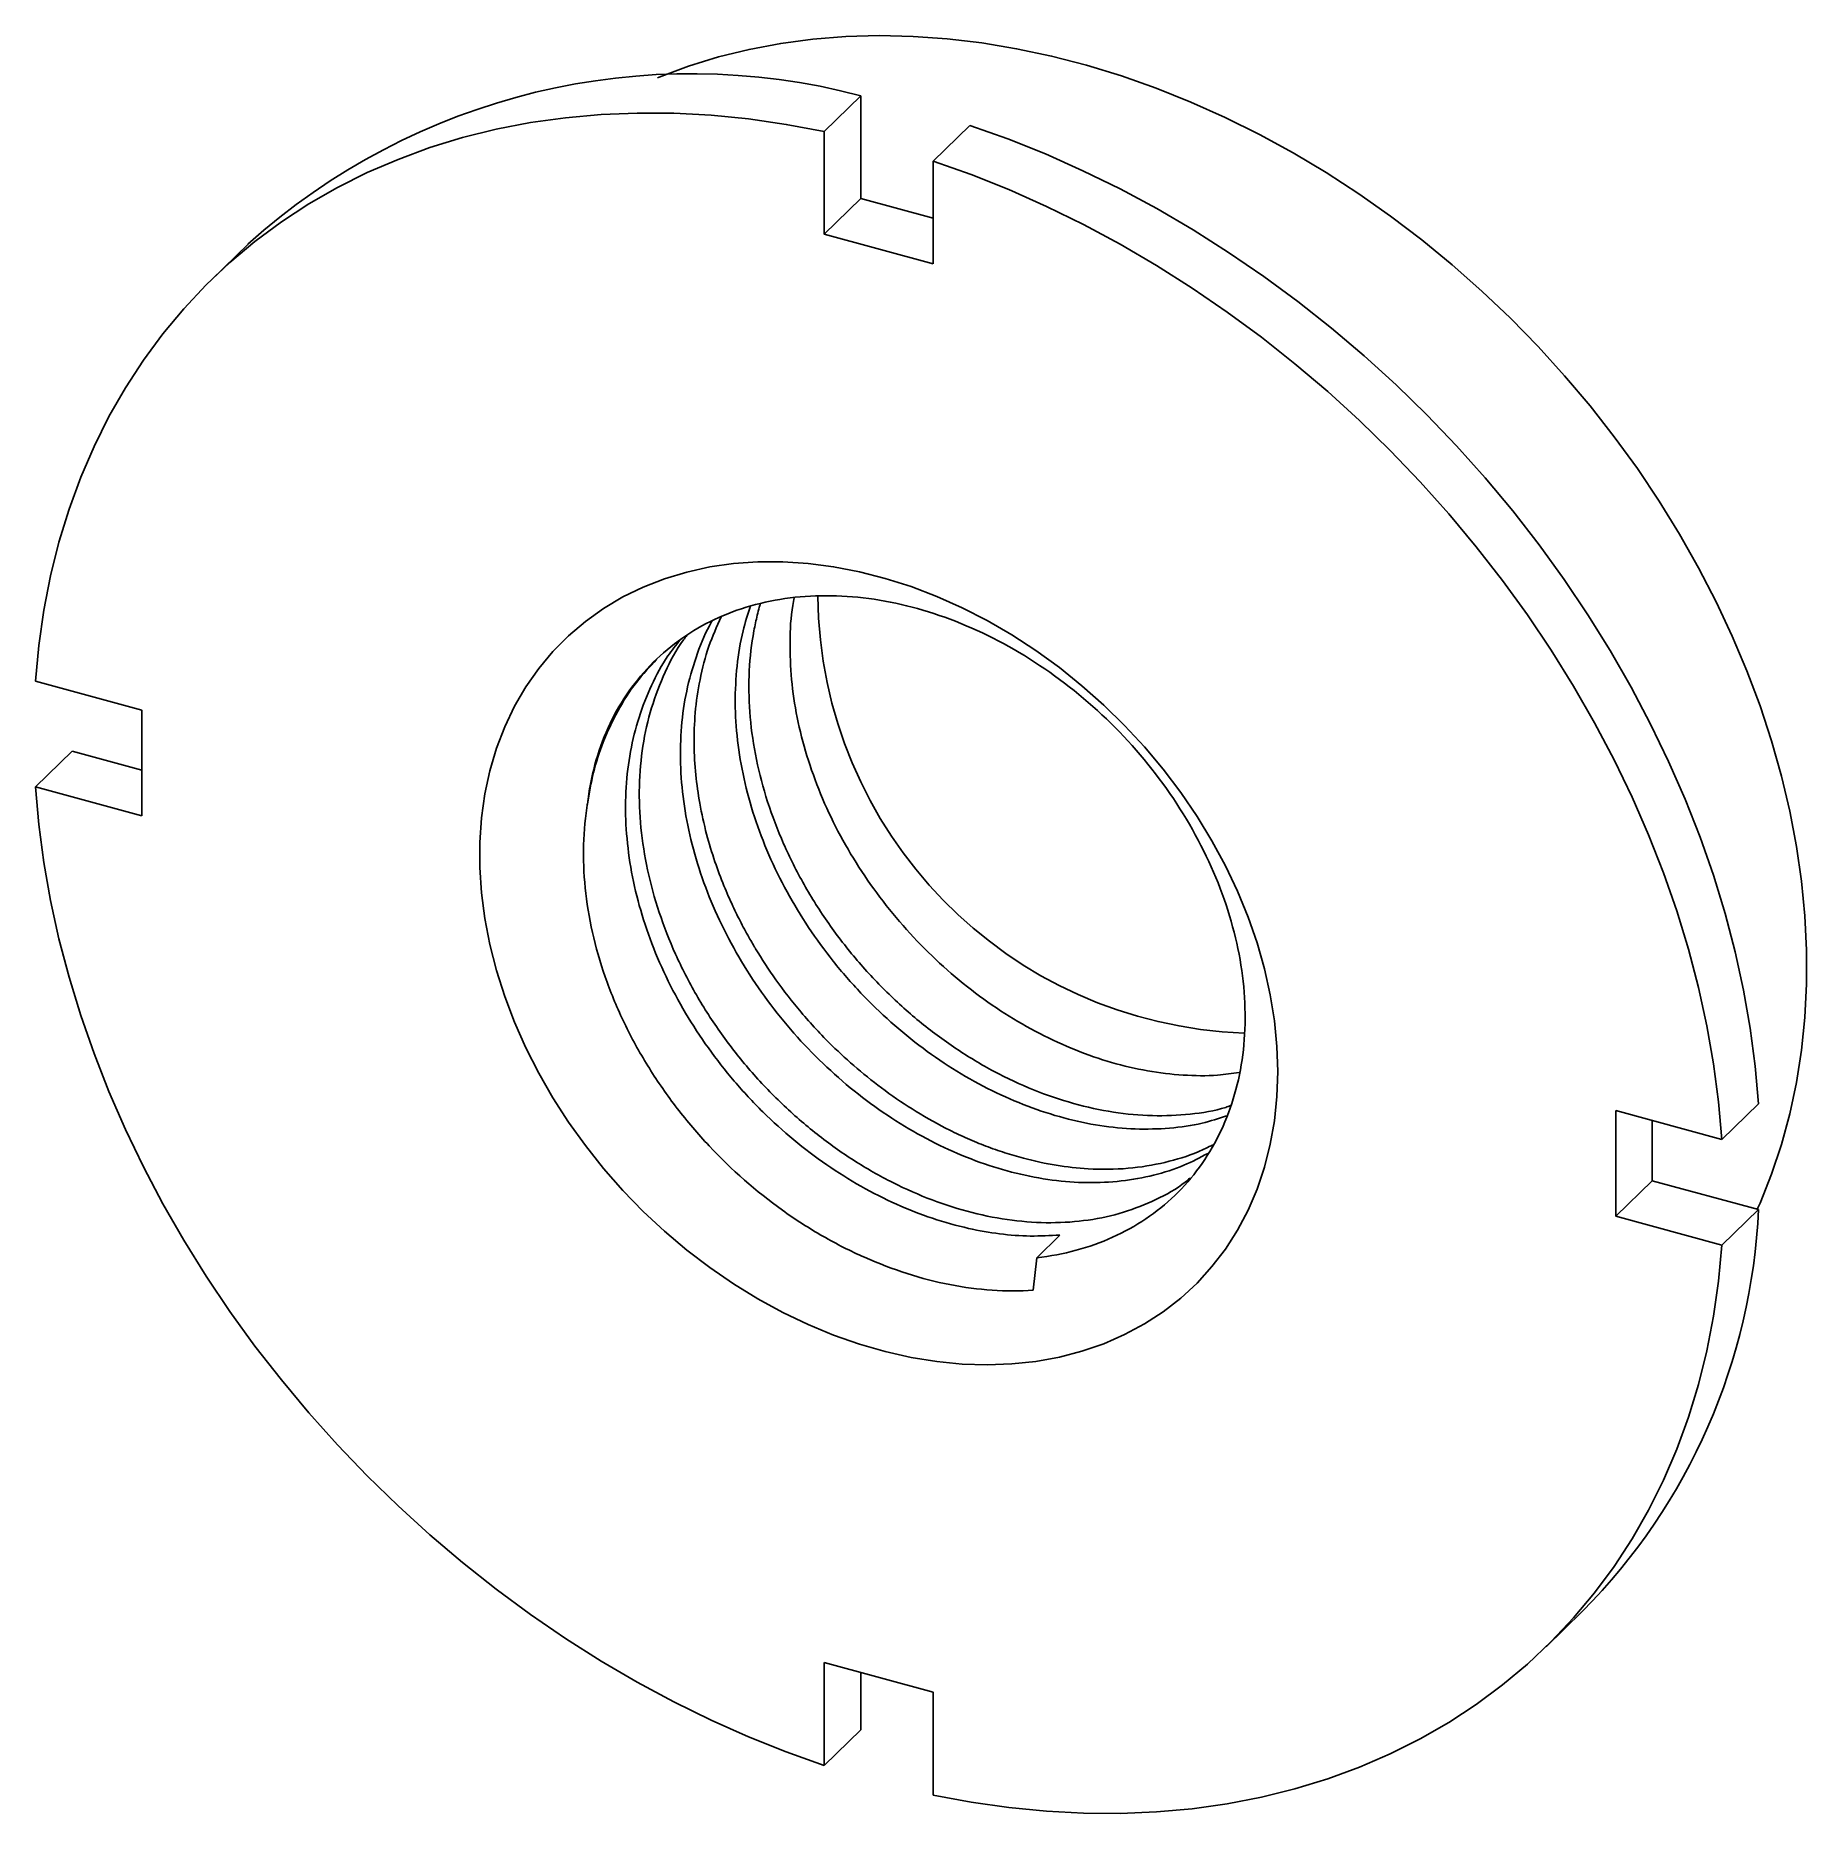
# Paper-space layout '_Trimetric' of a CAD drawing. Header units: inches. Extents: x -0.88 to 0.9, y -0.89 to 0.9.
import ezdxf

# ---------------------------------------------------------------- set-up
doc = ezdxf.new("R2010")
doc.units = ezdxf.units.IN
doc.header["$MEASUREMENT"] = 0

psp = doc.layouts.new('_Trimetric')

# ---------------------------------------------------------------- linework, layer by layer
at = {"color": 7, "linetype": 'Continuous', "lineweight": 25}
for p, q in [((-0.0916, 0.8008), (-0.0548, 0.8367)), ((-0.0548, 0.8367), (-0.0548, 0.7332)), ((0.0181, 0.771), (0.0548, 0.8069)), ((-0.0916, 0.8008), (-0.0916, 0.6973)), ((0.0181, 0.6675), (0.0181, 0.771)), ((-0.0916, 0.6973), (-0.0548, 0.7332)), ((-0.0548, 0.7332), (0.0181, 0.7134)), ((-0.671, 0.6875), (-0.7078, 0.6516)), ((-0.0916, 0.6973), (0.0181, 0.6675)), ((-0.7779, 0.2187), (-0.8846, 0.2477)), ((-0.7779, 0.1124), (-0.7779, 0.2187)), ((-0.8846, 0.1414), (-0.8479, 0.1773)), ((-0.8479, 0.1773), (-0.7779, 0.1583)), ((-0.8846, 0.1414), (-0.7779, 0.1124)), ((0.8111, -0.2132), (0.8479, -0.1773)), ((0.7044, -0.1841), (0.7044, -0.2904)), ((0.8111, -0.2132), (0.7044, -0.1841)), ((0.7411, -0.1941), (0.7411, -0.2546)), ((0.7044, -0.2904), (0.7411, -0.2546)), ((0.7411, -0.2546), (0.8479, -0.2836)), ((0.8111, -0.3195), (0.8479, -0.2836)), ((0.7044, -0.2904), (0.8111, -0.3195)), ((0.1454, -0.3093), (0.1221, -0.3321)), ((0.1186, -0.3648), (0.1221, -0.332)), ((0.6343, -0.7234), (0.671, -0.6875)), ((0.0181, -0.7691), (-0.0916, -0.7393)), ((-0.0916, -0.7393), (-0.0916, -0.8427)), ((-0.0548, -0.7492), (-0.0548, -0.8069)), ((0.0181, -0.8725), (0.0181, -0.7691)), ((-0.0916, -0.8427), (-0.0548, -0.8069))]:
    psp.add_line(p, q, dxfattribs=at)
at = {"color": 7, "linetype": 'Continuous', "lineweight": 25, "flags": 128}
for points in [[(-0.2593, 0.8547), (-0.2575, 0.8554), (-0.2282, 0.8664), (-0.198, 0.8757), (-0.1671, 0.8833), (-0.1353, 0.8893), (-0.1029, 0.8936), (-0.0698, 0.8963), (-0.0362, 0.8972), (-0.0022, 0.8964), (0.0322, 0.894), (0.0669, 0.8898), (0.1019, 0.884), (0.137, 0.8765), (0.1721, 0.8674), (0.2073, 0.8566), (0.2423, 0.8442), (0.2771, 0.8303), (0.3117, 0.8148), (0.346, 0.7978), (0.3798, 0.7793), (0.4131, 0.7594), (0.4459, 0.7381), (0.478, 0.7155), (0.5093, 0.6916), (0.5399, 0.6665), (0.5696, 0.6402), (0.5984, 0.6129), (0.6262, 0.5844), (0.6529, 0.555), (0.6785, 0.5247), (0.7029, 0.4936), (0.7261, 0.4617), (0.7479, 0.429), (0.7685, 0.3958), (0.7876, 0.362), (0.8053, 0.3278), (0.8215, 0.2931), (0.8362, 0.2582), (0.8494, 0.223), (0.861, 0.1877), (0.8709, 0.1523), (0.8793, 0.117), (0.886, 0.0817), (0.891, 0.0466), (0.8944, 0.0118), (0.8961, -0.0227), (0.8961, -0.0567), (0.8944, -0.0903), (0.891, -0.1233), (0.886, -0.1557), (0.8793, -0.1873), (0.8709, -0.2181), (0.861, -0.2481), (0.8494, -0.2771), (0.8467, -0.2833)], [(-0.0916, 0.8008), (-0.1297, 0.8079), (-0.1677, 0.8134), (-0.2053, 0.8171), (-0.2427, 0.819), (-0.2796, 0.8193), (-0.316, 0.8178), (-0.3519, 0.8145), (-0.3871, 0.8096), (-0.4216, 0.8029), (-0.4553, 0.7945), (-0.4882, 0.7845), (-0.5201, 0.7727), (-0.5511, 0.7594), (-0.5811, 0.7444), (-0.6099, 0.7278), (-0.6375, 0.7097), (-0.664, 0.6901), (-0.6892, 0.669), (-0.713, 0.6465), (-0.7355, 0.6225), (-0.7566, 0.5973), (-0.7762, 0.5708), (-0.7943, 0.543), (-0.8108, 0.514), (-0.8258, 0.484), (-0.8392, 0.4529), (-0.851, 0.4208), (-0.8611, 0.3877), (-0.8695, 0.3539), (-0.8763, 0.3192), (-0.8813, 0.2838), (-0.8846, 0.2477)], [(0.8479, -0.1773), (0.8446, -0.1394), (0.8395, -0.1013), (0.8328, -0.0629), (0.8243, -0.0245), (0.8142, 0.0141), (0.8025, 0.0526), (0.7891, 0.091), (0.7741, 0.1292), (0.7575, 0.1671), (0.7394, 0.2047), (0.7198, 0.2419), (0.6988, 0.2786), (0.6763, 0.3147), (0.6524, 0.3502), (0.6272, 0.385), (0.6008, 0.419), (0.5731, 0.4522), (0.5443, 0.4844), (0.5144, 0.5156), (0.4834, 0.5458), (0.4514, 0.5749), (0.4186, 0.6029), (0.3848, 0.6296), (0.3503, 0.655), (0.3151, 0.6791), (0.2793, 0.7018), (0.2428, 0.7231), (0.2059, 0.743), (0.1686, 0.7613), (0.1309, 0.7781), (0.093, 0.7933), (0.0548, 0.8069)], [(0.8111, -0.2132), (0.8078, -0.1753), (0.8028, -0.1372), (0.796, -0.0988), (0.7876, -0.0603), (0.7775, -0.0218), (0.7657, 0.0167), (0.7523, 0.0551), (0.7373, 0.0933), (0.7208, 0.1312), (0.7027, 0.1688), (0.6831, 0.206), (0.662, 0.2427), (0.6395, 0.2789), (0.6157, 0.3144), (0.5905, 0.3491), (0.5641, 0.3831), (0.5364, 0.4163), (0.5076, 0.4485), (0.4776, 0.4798), (0.4466, 0.51), (0.4147, 0.5391), (0.3818, 0.567), (0.3481, 0.5937), (0.3136, 0.6191), (0.2784, 0.6432), (0.2425, 0.666), (0.2061, 0.6873), (0.1692, 0.7071), (0.1318, 0.7254), (0.0942, 0.7422), (0.0562, 0.7574), (0.0181, 0.771)], [(0.3645, -0.1449), (0.3637, -0.1699), (0.3612, -0.1943), (0.357, -0.218), (0.3512, -0.2409), (0.3437, -0.263), (0.3346, -0.2842), (0.324, -0.3043), (0.3119, -0.3233), (0.2983, -0.341), (0.2833, -0.3575), (0.2669, -0.3727), (0.2493, -0.3864), (0.2305, -0.3986), (0.2105, -0.4094), (0.1896, -0.4186), (0.1676, -0.4261), (0.1449, -0.432), (0.1213, -0.4363), (0.0971, -0.4389), (0.0723, -0.4398), (0.0471, -0.439), (0.0215, -0.4365), (-0.0043, -0.4323), (-0.0302, -0.4265), (-0.0562, -0.419), (-0.0821, -0.41), (-0.1079, -0.3993), (-0.1333, -0.3871), (-0.1583, -0.3735), (-0.1828, -0.3584), (-0.2067, -0.342), (-0.2298, -0.3243), (-0.2522, -0.3054), (-0.2737, -0.2854), (-0.2941, -0.2643), (-0.3135, -0.2423), (-0.3318, -0.2193), (-0.3487, -0.1957), (-0.3644, -0.1713), (-0.3787, -0.1464), (-0.3916, -0.121), (-0.403, -0.0953), (-0.4128, -0.0693), (-0.4211, -0.0432), (-0.4278, -0.017), (-0.4328, 0.0091), (-0.4362, 0.035), (-0.4378, 0.0605), (-0.4378, 0.0857), (-0.4362, 0.1104), (-0.4328, 0.1345), (-0.4278, 0.1578), (-0.4211, 0.1804), (-0.4128, 0.202), (-0.403, 0.2226), (-0.3916, 0.2422), (-0.3787, 0.2606), (-0.3644, 0.2777), (-0.3487, 0.2935), (-0.3318, 0.308), (-0.3135, 0.321), (-0.2941, 0.3325), (-0.2737, 0.3424), (-0.2522, 0.3508), (-0.2298, 0.3576), (-0.2067, 0.3627), (-0.1828, 0.3661), (-0.1583, 0.3678), (-0.1333, 0.3679), (-0.1079, 0.3662), (-0.0821, 0.3629), (-0.0562, 0.3579), (-0.0302, 0.3512), (-0.0043, 0.343), (0.0215, 0.3331), (0.0471, 0.3217), (0.0723, 0.3088), (0.0971, 0.2944), (0.1213, 0.2787), (0.1449, 0.2616), (0.1676, 0.2433), (0.1896, 0.2238), (0.2105, 0.2032), (0.2305, 0.1817), (0.2493, 0.1592), (0.2669, 0.1359), (0.2833, 0.1118), (0.2983, 0.0872), (0.3119, 0.062), (0.324, 0.0365), (0.3346, 0.0106), (0.3437, -0.0155), (0.3512, -0.0416), (0.357, -0.0678), (0.3612, -0.0938), (0.3637, -0.1195), (0.3645, -0.1449)], [(-0.8846, 0.1414), (-0.8813, 0.1036), (-0.8763, 0.0654), (-0.8695, 0.0271), (-0.8611, -0.0114), (-0.851, -0.0499), (-0.8392, -0.0884), (-0.8258, -0.1268), (-0.8108, -0.165), (-0.7943, -0.203), (-0.7762, -0.2406), (-0.7566, -0.2778), (-0.7355, -0.3145), (-0.713, -0.3506), (-0.6892, -0.3861), (-0.664, -0.4209), (-0.6375, -0.4549), (-0.6099, -0.488), (-0.5811, -0.5203), (-0.5511, -0.5515), (-0.5201, -0.5817), (-0.4882, -0.6108), (-0.4553, -0.6387), (-0.4216, -0.6655), (-0.3871, -0.6909), (-0.3519, -0.715), (-0.316, -0.7377), (-0.2796, -0.759), (-0.2427, -0.7788), (-0.2053, -0.7972), (-0.1677, -0.8139), (-0.1297, -0.8291), (-0.0916, -0.8427)], [(0.0181, -0.8725), (0.0562, -0.8797), (0.0942, -0.8851), (0.1318, -0.8888), (0.1692, -0.8908), (0.2061, -0.891), (0.2425, -0.8895), (0.2784, -0.8863), (0.3136, -0.8813), (0.3481, -0.8746), (0.3818, -0.8663), (0.4147, -0.8562), (0.4466, -0.8445), (0.4776, -0.8311), (0.5076, -0.8161), (0.5364, -0.7996), (0.5641, -0.7814), (0.5905, -0.7618), (0.6157, -0.7407), (0.6395, -0.7182), (0.662, -0.6943), (0.6831, -0.669), (0.7027, -0.6425), (0.7208, -0.6147), (0.7373, -0.5858), (0.7523, -0.5557), (0.7657, -0.5246), (0.7775, -0.4925), (0.7876, -0.4595), (0.796, -0.4256), (0.8028, -0.3909), (0.8078, -0.3555), (0.8111, -0.3195)]]:
    psp.add_lwpolyline(points, dxfattribs=at)
at = {"color": 7, "linetype": 'Continuous', "lineweight": 25}
for centre, radius, start, end in [((-0.2251, 0.1926), 0.6662, 75.1934, 132.0224), ((0.3457, 0.3374), 0.4437, 180.516, 268.0479), ((0.2362, -0.2564), 0.6123, 315.2496, 357.4567)]:
    psp.add_arc(centre, radius, start, end, dxfattribs=at)
for points, knots in [([(0.1221, -0.3321), (0.1493, -0.329), (0.175, -0.3221), (0.2218, -0.3009), (0.2429, -0.2867), (0.279, -0.252), (0.2939, -0.2315), (0.3167, -0.1855), (0.3246, -0.1601), (0.3325, -0.1062), (0.3327, -0.0777), (0.3253, -0.0195), (0.3177, 0.0102), (0.2954, 0.0686), (0.2807, 0.0973), (0.245, 0.1519), (0.2242, 0.1777), (0.1777, 0.2246), (0.1521, 0.2457), (0.098, 0.2818), (0.0694, 0.2967), (0.0115, 0.3194), (-0.018, 0.3271), (-0.0758, 0.3348), (-0.1042, 0.3348), (-0.1579, 0.327), (-0.1832, 0.3192), (-0.229, 0.2965), (-0.2494, 0.2815), (-0.2841, 0.2454), (-0.2984, 0.2243), (-0.3196, 0.1773), (-0.3266, 0.1515), (-0.3297, 0.1242)], [0, 0, 0, 0, 0.0625, 0.0625, 0.125, 0.125, 0.1875, 0.1875, 0.25, 0.25, 0.3125, 0.3125, 0.375, 0.375, 0.4375, 0.4375, 0.5, 0.5, 0.5625, 0.5625, 0.625, 0.625, 0.6875, 0.6875, 0.75, 0.75, 0.8125, 0.8125, 0.875, 0.875, 0.9375, 0.9375, 1, 1, 1, 1]), ([(-0.1656, 0.3235), (-0.1684, 0.3152), (-0.1747, 0.2959), (-0.1798, 0.2632), (-0.1818, 0.2263), (-0.1794, 0.1884), (-0.1729, 0.1498), (-0.1624, 0.1112), (-0.1478, 0.0731), (-0.1295, 0.0358), (-0.1078, -0.0001), (-0.0829, -0.0343), (-0.0551, -0.0662), (-0.0249, -0.0956), (0.0075, -0.122), (0.0416, -0.145), (0.077, -0.1646), (0.1131, -0.1803), (0.1494, -0.1921), (0.1857, -0.1998), (0.2213, -0.2032), (0.2558, -0.2023), (0.2867, -0.198), (0.3049, -0.192), (0.3129, -0.1894)], [0, 0, 0, 0, 0.0345669, 0.081095, 0.1274751, 0.1738555, 0.2203839, 0.2667644, 0.313146, 0.3596755, 0.406057, 0.4524373, 0.4989655, 0.5453458, 0.591729, 0.63826, 0.6846431, 0.7310232, 0.7775511, 0.8239311, 0.870315, 0.9168468, 0.9632306, 1, 1, 1, 1]), ([(-0.1559, 0.3255), (-0.1562, 0.3244), (-0.1573, 0.3207), (-0.1589, 0.3143), (-0.1607, 0.3064), (-0.1644, 0.2881), (-0.1678, 0.2586), (-0.1673, 0.217), (-0.1616, 0.1745), (-0.151, 0.1317), (-0.1354, 0.0894), (-0.1153, 0.048), (-0.091, 0.0084), (-0.0627, -0.029), (-0.0311, -0.0636), (0.0035, -0.0948), (0.0404, -0.1222), (0.079, -0.1454), (0.1188, -0.164), (0.1591, -0.1777), (0.1993, -0.1864), (0.2387, -0.1901), (0.2765, -0.1881), (0.3027, -0.1843), (0.3154, -0.1797), (0.3169, -0.1791)], [0, 0, 0, 0, 0.00482, 0.015731, 0.02669, 0.037697, 0.090741, 0.143785, 0.19683, 0.249874, 0.302918, 0.355962, 0.409006, 0.46205, 0.515094, 0.568137, 0.621181, 0.674225, 0.727269, 0.780313, 0.833356, 0.8864, 0.939444, 0.992487, 1, 1, 1, 1]), ([(-0.1218, 0.3318), (-0.1223, 0.3292), (-0.1252, 0.3149), (-0.1264, 0.2874), (-0.1251, 0.2497), (-0.1194, 0.2113), (-0.1096, 0.1726), (-0.0958, 0.1343), (-0.0784, 0.0968), (-0.0572, 0.0606), (-0.0329, 0.0261), (-0.0057, -0.0063), (0.0241, -0.0362), (0.0561, -0.0632), (0.0899, -0.087), (0.125, -0.1072), (0.161, -0.1237), (0.1974, -0.1363), (0.2337, -0.1448), (0.2694, -0.1489), (0.3004, -0.1494), (0.3185, -0.1467), (0.3257, -0.1456)], [0, 0, 0, 0, 0.011775, 0.064699, 0.117793, 0.170718, 0.223639, 0.276728, 0.329649, 0.382573, 0.435665, 0.488589, 0.54151, 0.5946, 0.647521, 0.700442, 0.753532, 0.806454, 0.859374, 0.912464, 0.965385, 1, 1, 1, 1]), ([(-0.204, 0.3087), (-0.2051, 0.307), (-0.2119, 0.2956), (-0.2209, 0.272), (-0.2307, 0.2382), (-0.2357, 0.2023), (-0.2368, 0.1651), (-0.2336, 0.127), (-0.2262, 0.0884), (-0.2149, 0.0499), (-0.1997, 0.0118), (-0.1806, -0.0252), (-0.1582, -0.0608), (-0.1328, -0.0946), (-0.1044, -0.126), (-0.0737, -0.1548), (-0.041, -0.1806), (-0.0066, -0.203), (0.0289, -0.2218), (0.0651, -0.2368), (0.1015, -0.2477), (0.1377, -0.2546), (0.1731, -0.2572), (0.2074, -0.2555), (0.2399, -0.2496), (0.2692, -0.2404), (0.2863, -0.2313), (0.2941, -0.2271)], [0, 0, 0, 0, 0.00735, 0.049042, 0.090602, 0.132165, 0.173861, 0.215424, 0.256983, 0.298675, 0.340235, 0.381798, 0.423494, 0.465057, 0.506617, 0.548309, 0.589869, 0.631431, 0.673126, 0.714689, 0.756249, 0.797941, 0.839501, 0.881062, 0.922756, 0.964317, 1, 1, 1, 1]), ([(-0.1953, 0.3124), (-0.1996, 0.3027), (-0.2086, 0.2828), (-0.2169, 0.2502), (-0.2218, 0.217), (-0.2229, 0.1849), (-0.2212, 0.1544), (-0.217, 0.1242), (-0.2105, 0.095), (-0.2021, 0.0672), (-0.1931, 0.0431), (-0.1841, 0.0226), (-0.1753, 0.0047), (-0.1682, -0.0083), (-0.1634, -0.0165), (-0.1616, -0.0196), (-0.1609, -0.0208), (-0.1607, -0.0211), (-0.1606, -0.0213), (-0.1606, -0.0214), (-0.1606, -0.0214), (-0.1606, -0.0214), (-0.1606, -0.0214), (-0.1606, -0.0214), (-0.1542, -0.0319), (-0.1399, -0.0538), (-0.1144, -0.0866), (-0.0869, -0.1163), (-0.0583, -0.1424), (-0.0301, -0.1648), (0.0011, -0.1858), (0.0291, -0.2013), (0.0526, -0.2124), (0.0711, -0.22), (0.0899, -0.2266), (0.1136, -0.2336), (0.1416, -0.2396), (0.177, -0.2435), (0.2139, -0.2431), (0.251, -0.237), (0.2792, -0.2283), (0.2943, -0.2209), (0.2992, -0.2185)], [0, 0, 0, 0, 0.039439, 0.081737, 0.121399, 0.158425, 0.192815, 0.224569, 0.259189, 0.290011, 0.317036, 0.340263, 0.359691, 0.378633, 0.385878, 0.388943, 0.389652, 0.389997, 0.390168, 0.39021, 0.390221, 0.390226, 0.390227, 0.390228, 0.390229, 0.427921, 0.469812, 0.515902, 0.550805, 0.587782, 0.626832, 0.667955, 0.689303, 0.711168, 0.733553, 0.755562, 0.794652, 0.832926, 0.882675, 0.930975, 0.977826, 1, 1, 1, 1]), ([(-0.2364, 0.2895), (-0.2406, 0.2841), (-0.2518, 0.2701), (-0.2658, 0.244), (-0.2785, 0.2118), (-0.287, 0.1773), (-0.2915, 0.1412), (-0.2916, 0.1038), (-0.2876, 0.0656), (-0.2795, 0.027), (-0.2673, -0.0115), (-0.2513, -0.0494), (-0.2316, -0.0862), (-0.2086, -0.1214), (-0.1825, -0.1548), (-0.1537, -0.1858), (-0.1225, -0.214), (-0.0894, -0.2391), (-0.0548, -0.2608), (-0.0191, -0.2788), (0.0172, -0.293), (0.052, -0.3028), (0.0849, -0.3085), (0.1158, -0.3109), (0.1356, -0.3098), (0.1454, -0.3093)], [0, 0, 0, 0, 0.027366, 0.072335, 0.1173, 0.162409, 0.207375, 0.252342, 0.297452, 0.342419, 0.387385, 0.432494, 0.47746, 0.522425, 0.567534, 0.6125, 0.657466, 0.702575, 0.747541, 0.792507, 0.837616, 0.882582, 0.92169, 0.960892, 1, 1, 1, 1]), ([(-0.2296, 0.2939), (-0.2308, 0.2924), (-0.2397, 0.2813), (-0.2521, 0.2571), (-0.2661, 0.2214), (-0.2747, 0.1829), (-0.2783, 0.1424), (-0.2767, 0.1006), (-0.27, 0.058), (-0.2583, 0.0152), (-0.2418, -0.027), (-0.2208, -0.068), (-0.1956, -0.1072), (-0.1666, -0.1441), (-0.1343, -0.178), (-0.0992, -0.2084), (-0.0619, -0.235), (-0.0229, -0.2572), (0.017, -0.2748), (0.0574, -0.2875), (0.0974, -0.2952), (0.1366, -0.2977), (0.1742, -0.295), (0.2097, -0.2872), (0.2422, -0.2741), (0.2645, -0.2621), (0.2745, -0.2533), (0.276, -0.252)], [0, 0, 0, 0, 0.0064669, 0.0493698, 0.0922557, 0.1351172, 0.1779787, 0.2208402, 0.2637017, 0.3065632, 0.3494248, 0.3922863, 0.4351479, 0.4780095, 0.5208711, 0.5637327, 0.6065944, 0.6494561, 0.6923177, 0.7351794, 0.7780411, 0.8209029, 0.8637646, 0.9066264, 0.9494881, 0.9923499, 1, 1, 1, 1]), ([(-0.2601, 0.2697), (-0.2671, 0.2622), (-0.2819, 0.2464), (-0.2997, 0.2183), (-0.314, 0.1878), (-0.3242, 0.1564), (-0.3279, 0.1349), (-0.3297, 0.1243)], [0, 0, 0, 0, 0.193394, 0.408217, 0.618126, 0.811241, 1, 1, 1, 1]), ([(-0.3303, 0.1203), (-0.3345, 0.0926), (-0.3348, 0.0639), (-0.3296, 0.0196), (-0.3269, 0.0045), (-0.3197, -0.0254), (-0.3153, -0.0403), (-0.3045, -0.0697), (-0.2983, -0.0844), (-0.284, -0.1135), (-0.2761, -0.1277), (-0.2588, -0.1554), (-0.2495, -0.1688), (-0.2294, -0.1948), (-0.2186, -0.2075), (-0.1846, -0.2438), (-0.1601, -0.2653), (-0.1205, -0.2937), (-0.1067, -0.3025), (-0.0792, -0.3183), (-0.0652, -0.3254), (-0.037, -0.3379), (-0.0227, -0.3434), (0.0063, -0.3526), (0.0206, -0.3563), (0.0491, -0.3619), (0.0632, -0.3637), (0.0911, -0.3657), (0.105, -0.3657), (0.1186, -0.3648)], [0, 0, 0, 0, 0.125, 0.125, 0.1875, 0.1875, 0.25, 0.25, 0.3125, 0.3125, 0.375, 0.375, 0.4375, 0.4375, 0.5, 0.5, 0.625, 0.625, 0.6875, 0.6875, 0.75, 0.75, 0.8125, 0.8125, 0.875, 0.875, 0.9375, 0.9375, 1, 1, 1, 1])]:
    psp.add_open_spline(points, degree=3, knots=knots, dxfattribs=at)
psp.add_open_spline([(-0.3297, 0.1244), (-0.3299, 0.123), (-0.3301, 0.1216), (-0.3303, 0.1202)], degree=3, dxfattribs=at)

doc.saveas('drawing.dxf')
